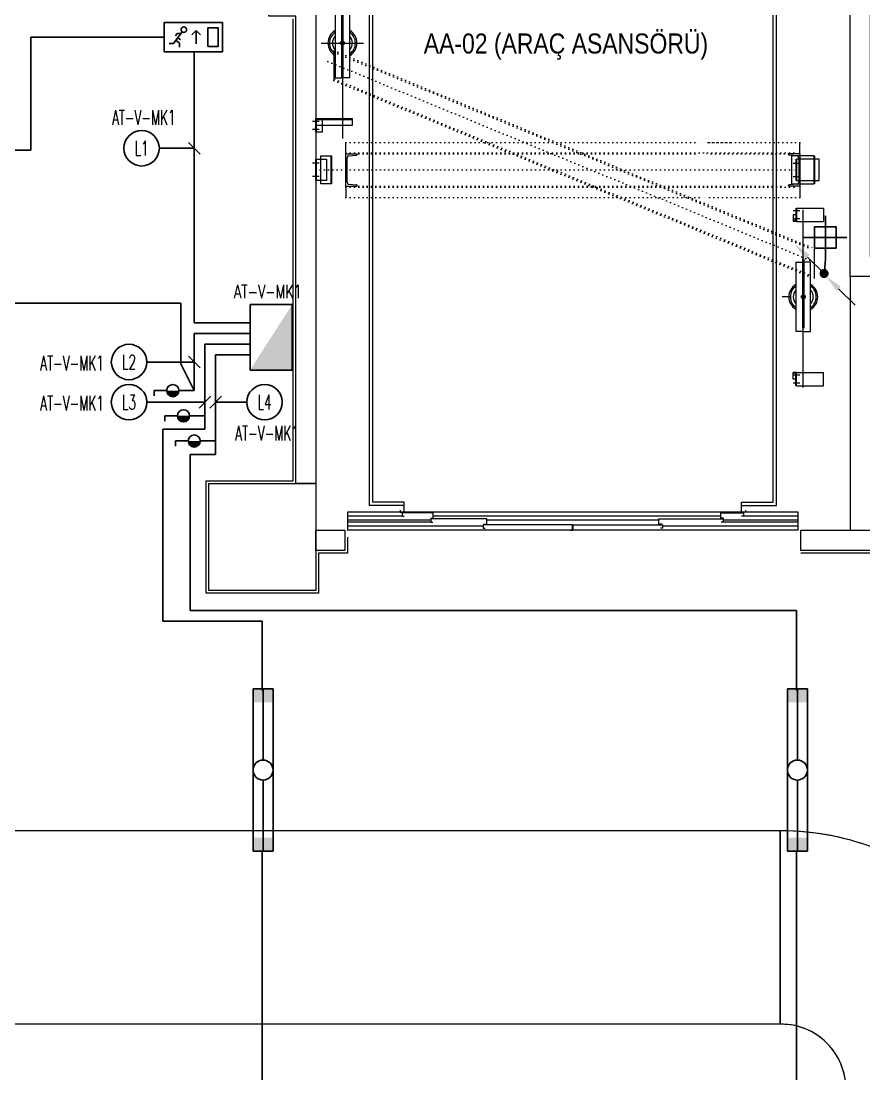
# Model space of a CAD drawing. Extents: x -2012 to 34975, y -1043 to 8321.
# Drawn here: x 10455 to 11086, y 2751 to 3539 of the extents above; entities that cross this region are included whole.
import ezdxf
from ezdxf.enums import TextEntityAlignment as Align

# ---------------------------------------------------------------- set-up
doc = ezdxf.new("R2010")
doc.units = 0
doc.header["$LTSCALE"] = 25
doc.header["$PDMODE"] = 1
doc.linetypes.add('DOT2', pattern=[0.125, 0, -0.125])
doc.layers.get('0').update_dxf_attribs({"color": 9, "lineweight": 9})
for name, color, linetype, lineweight in [('00', 9, 'Continuous', 9), ('01', 9, 'Continuous', 9), ('06D', 9, 'Continuous', 9), ('14', 9, 'Continuous', 9), ('20', 9, 'DOT2', 9), ('21', 9, 'Continuous', 9), ('E-1x58W ETANŞ FLUORESAN ARMATÜR (DİKEY MONTAJ)', 7, 'Continuous', 30), ('E-1x8 W ACİL ÇIKIŞ ARMATÜRÜ (TİP2)', 7, 'Continuous', 30), ('E-2x36 W SIVAÜSTÜ FLUORESAN ARMATÜR (ETANŞ)', 7, 'Continuous', 30), ('E-ANAHTAR (ETANŞ)', 7, 'Continuous', 30), ('E-AYDINLATMA VE PRİZ PANOSU', 7, 'Continuous', 30), ('E-KABLO', 7, 'Continuous', 30), ('E-LİNYE', 7, 'Continuous', 30), ('E-UPS PANOSU', 7, 'Continuous', 30), ('E-YUKARI ÇIKAN HAT', 7, 'Continuous', 30), ('E-YUKARIDAN GELEN HAT', 7, 'Continuous', 30)]:
    doc.layers.add(name, color=color, linetype=linetype, lineweight=lineweight)
doc.styles.add('E-YAZI', font='txttw.shx')
doc.styles.add('MuuM_TEXT-STANDART', font='ARIALN.TTF')

# ---------------------------------------------------------------- blocks, each defined once
blk = doc.blocks.new('p-kolon-80x80-vw')
at = {"layer": '01'}
blk.add_lwpolyline([(-40, -40), (-40, 40), (40, 40), (40, -40)], close=True, dxfattribs=at)
blk = doc.blocks.new('NPU240')
for p, q in [((0, -120), (0, 120)), ((0, 120), (85, 120)), ((9.5, -92.2), (9.5, 92.2)), ((21.4, 105.2), (79.1, 110.2)), ((85, 120), (85, 116.7)), ((0, -120), (85, -120)), ((21.4, -105.2), (79.1, -110.2)), ((85, -120), (85, -116.7))]:
    blk.add_line(p, q)
for centre, radius, start, end in [((22.5, 92.2), 13, 95, 180), ((78.5, 116.7), 6.5, 275, 0), ((22.5, -92.2), 13, 180, 265), ((78.5, -116.7), 6.5, 0, 85)]:
    blk.add_arc(centre, radius, start, end)
blk = doc.blocks.new('asansr-acilmayan')
for p in [(1926.2, 24884.45), (1926.2, 24884.45), (1926.2, 24884.45), (1926.2, 24866.45)]:
    blk.add_point(p)
at = {"layer": '06D'}
for p, q in [((1593.7, 25263.7), (1593.7, 25277.2)), ((1931.2, 25277.2), (1593.7, 25277.2)), ((1931.2, 25277.2), (1931.2, 25263.7)), ((1695.35, 25274.2), (1593.7, 25274.2)), ((1656.2, 25271.2), (1593.7, 25271.2)), ((1656.2, 25268.7), (1593.7, 25268.7)), ((1826.8, 25271.2), (1698.2, 25271.2)), ((1826.8, 25268.7), (1698.2, 25268.7)), ((1931.2, 25274.2), (1829.65, 25274.2)), ((1931.2, 25271.2), (1875, 25271.2)), ((1931.2, 25268.7), (1875, 25268.7)), ((1634.7, 25266.7), (1593.7, 25266.7)), ((1931.2, 25263.7), (1593.7, 25263.7)), ((1873.2, 25266.7), (1658, 25266.7)), ((1931.2, 25266.7), (1890.2, 25266.7)), ((1610, 25258.7), (1610, 24624.2)), ((1636.2, 25258.7), (1610, 25258.7)), ((1612.5, 25256.2), (1612.5, 24626.7)), ((1636.2, 25256.2), (1612.5, 25256.2)), ((1636.2, 25258.7), (1636.2, 25256.2)), ((1888.7, 25258.7), (1888.7, 25256.2)), ((1888.7, 25258.7), (1915, 25258.7)), ((1888.7, 25256.2), (1912.5, 25256.2)), ((1912.5, 24626.7), (1912.5, 25256.2)), ((1915, 24624.2), (1915, 25258.7)), ((1570, 25039.45), (1575, 25039.45)), ((1570, 25039.45), (1570, 25029.45)), ((1570.5, 25039.45), (1570.5, 25029.45)), ((1575, 25039.45), (1575, 25029.45)), ((1567.5, 25037.45), (1572.5, 25037.45)), ((1570, 25031.95), (1597.5, 25031.95)), ((1590, 25031.95), (1590, 24898.95)), ((1597.5, 25031.95), (1597.5, 25026.95)), ((1567.5, 25028.95), (1572.5, 25028.95)), ((1570, 25027.55), (1597.5, 25027.55)), ((1570, 25026.95), (1597.5, 25026.95)), ((1570, 25026.95), (1575, 25026.95)), ((1584.5, 24996.45), (1584.5, 24944.45)), ((1589.5, 24996.45), (1584.5, 24996.45)), ((1589.5, 24944.45), (1589.5, 24996.45)), ((1590.5, 24944.45), (1590.5, 24996.45)), ((1590.5, 24996.45), (1595.5, 24996.45)), ((1595.5, 24944.45), (1595.5, 24996.45)), ((1574.15, 24970.45), (1605.85, 24970.45)), ((1583.54, 24964.75), (1583.57, 24942.45)), ((1584.5, 24944.45), (1589.5, 24944.45)), ((1595.5, 24944.45), (1590.5, 24944.45)), ((1570, 24913.95), (1597.5, 24913.95)), ((1570, 24903.95), (1570, 24913.95)), ((1570, 24913.95), (1575, 24913.95)), ((1570, 24913.35), (1597.5, 24913.35)), ((1570.5, 24903.95), (1570.5, 24913.95)), ((1575, 24903.95), (1575, 24913.95)), ((1597.5, 24908.95), (1597.5, 24913.95)), ((1567.5, 24911.95), (1572.5, 24911.95)), ((1567.5, 24905.95), (1572.5, 24905.95)), ((1570, 24908.95), (1597.5, 24908.95)), ((1570, 24903.95), (1575, 24903.95)), ((1592.5, 24887.45), (1592.5, 24895.95)), ((1932.5, 24887.45), (1932.5, 24895.95)), ((1570, 24867.45), (1570, 24883.45)), ((1570, 24883.45), (1578, 24883.45)), ((1570.5, 24867.45), (1570.5, 24883.45)), ((1573.8, 24864.95), (1573.8, 24885.95)), ((1573.8, 24885.95), (1581.8, 24885.95)), ((1578, 24883.45), (1578, 24867.45)), ((1581.3, 24885.95), (1581.3, 24864.95)), ((1581.8, 24885.95), (1581.8, 24864.95)), ((1926.2, 24885.95), (1926.2, 24864.95)), ((1943.2, 24885.95), (1926.2, 24885.95)), ((1929.5, 24883.45), (1929.5, 24867.45)), ((1947, 24883.45), (1930, 24883.45)), ((1930, 24883.45), (1930, 24867.45)), ((1943.2, 24864.95), (1943.2, 24885.95)), ((1943.7, 24864.95), (1943.7, 24885.95)), ((1947, 24867.45), (1947, 24883.45)), ((1572.5, 24880.45), (1567.5, 24880.45)), ((1927.5, 24880.45), (1932.5, 24880.45)), ((1572.5, 24870.45), (1567.5, 24870.45)), ((1578, 24867.45), (1570, 24867.45)), ((1927.5, 24870.45), (1932.5, 24870.45)), ((1930, 24867.45), (1947, 24867.45)), ((1581.8, 24864.95), (1573.8, 24864.95)), ((1592.5, 24863.45), (1592.5, 24854.95)), ((1926.2, 24864.95), (1943.2, 24864.95)), ((1932.5, 24863.45), (1932.5, 24854.95)), ((1932.5, 24844.95), (1927.5, 24844.95)), ((1929.5, 24846.95), (1929.5, 24836.95)), ((1930, 24846.95), (1930, 24836.95)), ((1930, 24846.95), (1950, 24846.95)), ((1935, 24712.7), (1935, 24845.7)), ((1950, 24846.95), (1950, 24836.95)), ((1930, 24841.95), (1927.5, 24841.95)), ((1927.5, 24841.95), (1927.5, 24836.95)), ((1932.5, 24838.95), (1927.5, 24838.95)), ((1930, 24837.55), (1927.5, 24837.55)), ((1930, 24836.95), (1927.5, 24836.95)), ((1930, 24836.95), (1950, 24836.95)), ((1943.45, 24794.17), (1943.45, 24816.46)), ((1929.5, 24806.45), (1929.5, 24754.45)), ((1929.5, 24806.45), (1934.5, 24806.45)), ((1934.5, 24808.95), (1934.5, 24756.95)), ((1935.5, 24808.95), (1935.5, 24756.95)), ((1940.5, 24806.45), (1935.5, 24806.45)), ((1940.5, 24754.45), (1940.5, 24806.45)), ((1925.85, 24780.45), (1919.15, 24780.45)), ((1934.5, 24754.45), (1929.5, 24754.45)), ((1935.5, 24754.45), (1940.5, 24754.45)), ((1930, 24723.95), (1927.5, 24723.95)), ((1927.5, 24718.95), (1927.5, 24723.95)), ((1930, 24723.35), (1927.5, 24723.35)), ((1932.5, 24721.95), (1927.5, 24721.95)), ((1930, 24718.95), (1927.5, 24718.95)), ((1929.5, 24713.95), (1929.5, 24723.95)), ((1930, 24723.95), (1950, 24723.95)), ((1930, 24713.95), (1930, 24723.95)), ((1950, 24713.95), (1950, 24723.95)), ((1932.5, 24715.95), (1927.5, 24715.95)), ((1930, 24713.95), (1950, 24713.95)), ((1636.2, 24624.2), (1610, 24624.2)), ((1636.2, 24626.7), (1612.5, 24626.7)), ((1636.2, 24624.2), (1636.2, 24626.7)), ((1888.7, 24624.2), (1888.7, 24626.7)), ((1888.7, 24626.7), (1912.5, 24626.7)), ((1888.7, 24624.2), (1915, 24624.2)), ((1593.7, 24619.2), (1593.7, 24605.7)), ((1931.2, 24619.2), (1593.7, 24619.2)), ((1634.7, 24616.2), (1593.7, 24616.2)), ((1873.2, 24616.2), (1658, 24616.2)), ((1931.2, 24616.2), (1890.2, 24616.2)), ((1931.2, 24605.7), (1931.2, 24619.2)), ((1656.2, 24613.2), (1593.7, 24613.2)), ((1656.2, 24611.7), (1593.7, 24611.7)), ((1695.35, 24608.7), (1593.7, 24608.7)), ((1826.8, 24613.2), (1698.2, 24613.2)), ((1931.2, 24608.7), (1829.65, 24608.7)), ((1931.2, 24613.2), (1875, 24613.2)), ((1931.2, 24611.7), (1875, 24611.7)), ((1931.2, 24605.7), (1593.7, 24605.7))]:
    blk.add_line(p, q, dxfattribs=at)
for points in [[(1760.85, 25277.2), (1762.35, 25277.2), (1762.35, 25273.2), (1695.35, 25273.2), (1695.35, 25275.7), (1696.85, 25275.7)], [(1764.15, 25277.2), (1762.65, 25277.2), (1762.65, 25273.2), (1829.65, 25273.2), (1829.65, 25275.7), (1828.15, 25275.7)], [(1656, 25268.2), (1658, 25268.2), (1658, 25264.2), (1634.7, 25264.2), (1634.7, 25266.7), (1636.2, 25266.7)], [(1695.7, 25272.7), (1698.2, 25272.7), (1698.2, 25268.7), (1656.2, 25268.7), (1656.2, 25271.2), (1657.7, 25271.2)], [(1829.3, 25272.7), (1826.8, 25272.7), (1826.8, 25268.7), (1875, 25268.7), (1875, 25271.2), (1873.5, 25271.2)], [(1875.2, 25268.2), (1873.2, 25268.2), (1873.2, 25264.2), (1890.2, 25264.2), (1890.2, 25266.7), (1888.7, 25266.7)], [(1633.2, 25262.2), (1633.2, 25263.7), (1636.2, 25263.7), (1636.2, 25258.7)], [(1891.7, 25262.2), (1891.7, 25263.7), (1888.7, 25263.7), (1888.7, 25258.7)], [(1633.2, 24620.7), (1633.2, 24619.2), (1636.2, 24619.2), (1636.2, 24624.2)], [(1891.7, 24620.7), (1891.7, 24619.2), (1888.7, 24619.2), (1888.7, 24624.2)], [(1656, 24614.7), (1658, 24614.7), (1658, 24618.7), (1634.7, 24618.7), (1634.7, 24616.2), (1636.2, 24616.2)], [(1695.7, 24610.2), (1698.2, 24610.2), (1698.2, 24614.2), (1656.2, 24614.2), (1656.2, 24611.7), (1657.7, 24611.7)], [(1829.3, 24610.2), (1826.8, 24610.2), (1826.8, 24614.2), (1875, 24614.2), (1875, 24611.7), (1873.5, 24611.7)], [(1875.2, 24614.7), (1873.2, 24614.7), (1873.2, 24618.7), (1890.2, 24618.7), (1890.2, 24616.2), (1888.7, 24616.2)], [(1760.85, 24605.7), (1762.35, 24605.7), (1762.35, 24609.7), (1695.35, 24609.7), (1695.35, 24607.2), (1696.85, 24607.2)], [(1764.15, 24605.7), (1762.65, 24605.7), (1762.65, 24609.7), (1829.65, 24609.7), (1829.65, 24607.2), (1828.15, 24607.2)]]:
    blk.add_lwpolyline(points, dxfattribs=at)
for centre in [(1590, 24970.45), (1935, 24780.45)]:
    blk.add_circle(centre, 1.5, dxfattribs=at)
for centre, radius, start, end in [((1590, 24970.45), 10.85, 120.45839, 239.54161), ((1590, 24970.45), 9.7, 124.54201, 235.45799), ((1590, 24970.45), 10.85, 300.45839, 59.54161), ((1590, 24970.45), 9.7, 304.54201, 55.45799), ((1590, 24970.45), 7.5, 137.16657, 222.83343), ((1590, 24970.45), 7.5, 317.16657, 42.83343), ((1935, 24780.45), 10.85, 120.45839, 239.54161), ((1935, 24780.45), 9.7, 124.54201, 235.45799), ((1935, 24780.45), 10.85, 300.45839, 59.54161), ((1935, 24780.45), 9.7, 304.54201, 55.45799), ((1935, 24780.45), 7.5, 137.16657, 222.83343), ((1935, 24780.45), 7.5, 317.16657, 42.83343)]:
    blk.add_arc(centre, radius, start, end, dxfattribs=at)
for p in [(1573.8, 24884.45), (1943.2, 24884.45), (1573.8, 24866.45), (1573.8, 24866.45), (1573.8, 24866.45), (1581.8, 24866.45)]:
    blk.add_point(p, dxfattribs=at)
at = {"layer": '20'}
for p, q in [((1583.54, 24963.56), (1943.02, 24815.45)), ((1583.57, 24964.74), (1943.45, 24816.46)), ((1579.13, 24956.66), (1943.45, 24806.57)), ((1583.57, 24942.45), (1943.45, 24794.17)), ((1584, 24943.47), (1943.45, 24795.37)), ((1592.5, 24895.95), (1860, 24895.95)), ((1880, 24895.95), (1860, 24895.95)), ((1932.5, 24895.95), (1860, 24895.95)), ((1592.5, 24888.35), (1932.5, 24888.35)), ((1592.5, 24887.45), (1860, 24887.45)), ((1924, 24887.45), (1860, 24887.45)), ((1570, 24875.45), (1930, 24875.45)), ((1592.5, 24863.45), (1924, 24863.45)), ((1592.5, 24862.55), (1932.5, 24862.55)), ((1592.5, 24854.95), (1862.5, 24854.95)), ((1932.5, 24854.95), (1860, 24854.95))]:
    blk.add_line(p, q, dxfattribs=at)
at = {"layer": '06D', "xscale": 0.0999999999985448, "yscale": 0.0999999999985448, "zscale": 0.0999999999985448}
blk.add_blockref('NPU240', (1592.5, 24875.45), dxfattribs=at)
at = {"layer": '06D', "xscale": 0.0999999999985448, "yscale": 0.0999999999985448, "zscale": 0.0999999999985448, "rotation": 180}
blk.add_blockref('NPU240', (1932.5, 24875.45), dxfattribs=at)
blk = doc.blocks.new('p-1.mekanik_cihaz')
at = {"ltscale": 10}
blk.add_lwpolyline([(3627.77, -1064.74), (2365.9, -1064.74), (2365.9, -919.74), (3627.77, -919.74)], close=True, dxfattribs=at)
at = {"color": 6}
blk.add_lwpolyline([(3676.77, -1113.74, 0.426168), (3627.77, -1064.74), (2365.9, -1064.74), (2365.9, -919.74), (3627.77, -919.74, -0.415723), (3821.77, -1112.74)], format="xyb", dxfattribs=at)
at = {"ltscale": 10}
blk.add_lwpolyline([(3676.77, -1113.74), (3676.77, -1112.74, 0.414214), (3628.77, -1064.74), (3627.77, -1064.74), (3627.77, -919.74), (3628.77, -919.74, -0.414214), (3821.77, -1112.74), (3821.77, -1113.74)], format="xyb", close=True, dxfattribs=at)
blk = doc.blocks.new('100_1x8 W ACİL ÇIKIŞ ARMATÜRÜ (TİP2)')
at = {"layer": 'E-1x8 W ACİL ÇIKIŞ ARMATÜRÜ (TİP2)', "color": 4}
for p, q in [((-3.4, 0), (-3.4, 3.4)), ((-3.4, 3.4), (3.4, 3.4)), ((3.4, 3.4), (3.4, 0)), ((3.4, 0), (-3.4, 0))]:
    blk.add_line(p, q, dxfattribs=at)
at = {"layer": 'E-1x8 W ACİL ÇIKIŞ ARMATÜRÜ (TİP2)', "color": 1}
for p, q in [((-0.16, 1.99), (0.34, 2.47)), ((0.34, 2.48), (0.34, 0.93)), ((0.34, 2.48), (0.84, 1.99)), ((-1.31, 2.32), (-2.33, 0.94)), ((-1.88, 2.13), (-2.07, 1.87)), ((-1.61, 1.01), (-2.04, 1.33)), ((-1.45, 2.13), (-1.88, 2.13)), ((-1.48, 1.38), (-1.82, 1.63)), ((-2.82, 0.94), (-2.33, 0.94)), ((-1.61, 1.01), (-1.61, 0.52))]:
    blk.add_line(p, q, dxfattribs=at)
blk.add_lwpolyline([(1.71, 2.78), (2.92, 2.78), (2.92, 0.62), (1.71, 0.62)], close=True, dxfattribs=at)
blk.add_circle((-1.11, 2.57), 0.32, dxfattribs=at)
blk = doc.blocks.new('100_ANAHTAR (ETANŞ)')
at = {"layer": 'E-ANAHTAR (ETANŞ)', "color": 4}
for p, q in [((0, 5.35), (-0.71, 5.35)), ((0, 3.67), (0, 5.35)), ((0, 2.05), (0, 0))]:
    blk.add_line(p, q, dxfattribs=at)
at = {"layer": 'E-ANAHTAR (ETANŞ)', "color": 4, "const_width": 0.81}
blk.add_lwpolyline([(0, 3.27, 0.414214), (-0.41, 2.86, 0.414214), (0, 2.46, 0.414214)], format="xyb", dxfattribs=at)
at = {"layer": 'E-ANAHTAR (ETANŞ)', "color": 4}
blk.add_circle((0, 2.86), 0.81, dxfattribs=at)
blk = doc.blocks.new('100_AYDINLATMA VE PRİZ PANOSU')
at = {"layer": 'E-AYDINLATMA VE PRİZ PANOSU', "color": 4}
for p, q in [((-3.072, 3.948), (3.072, 3.948)), ((-3.072, 0), (-3.072, 3.948)), ((3.072, 3.948), (3.072, 0)), ((3.072, 0), (-3.072, 0))]:
    blk.add_line(p, q, dxfattribs=at)
blk.add_solid([(3.072, 0), (-3.072, 0), (-3.072, 3.948)], dxfattribs=at)
blk = doc.blocks.new('1 50 2x36 W SIVAÜSTÜ FLUORESAN ARMATÜR (ETANŞ)')
at = {"layer": 'E-2x36 W SIVAÜSTÜ FLUORESAN ARMATÜR (ETANŞ)', "color": 4}
for p, q in [((-60.75, 7.5), (60.75, 7.5)), ((-60.75, 7.5), (-60.75, -7.5)), ((-7.5, 0), (-60.75, 0)), ((7.5, 0), (60.75, 0)), ((60.75, 7.5), (60.75, -7.5)), ((-60.75, -7.5), (60.75, -7.5))]:
    blk.add_line(p, q, dxfattribs=at)
blk.add_circle((0, 0), 7.5, dxfattribs=at)
for points in [[(-50.75, 7.5), (-50.75, -7.5), (-60.75, 7.5), (-60.75, -7.5)], [(50.75, 7.5), (50.75, -7.5), (60.75, 7.5), (60.75, -7.5)]]:
    blk.add_solid(points, dxfattribs=at)
blk = doc.blocks.new('100_YUKARIDAN GELEN HAT')
at = {"layer": 'E-YUKARIDAN GELEN HAT', "color": 3, "linetype": 'Continuous'}
blk.add_line((2.28, 2.17), (4.75, 4.65), dxfattribs=at)
at = {"layer": 'E-YUKARIDAN GELEN HAT', "color": 4, "linetype": 'Continuous', "const_width": 0.675}
blk.add_lwpolyline([(-0.34, 0, 1), (0.34, 0, 1)], format="xyb", close=True, dxfattribs=at)
at = {"layer": 'E-YUKARIDAN GELEN HAT', "color": 3, "linetype": 'Continuous'}
blk.add_solid([(2.59, 1.86), (1.96, 2.49), (0.37, 0.27)], dxfattribs=at)
blk = doc.blocks.new('100_1x58W ETANŞ FLUORESAN ARMATÜR (DİKEY MONTAJ)')
at = {"layer": 'E-1x58W ETANŞ FLUORESAN ARMATÜR (DİKEY MONTAJ)', "color": 4}
for points in [[(0, 2), (0, 2), (0, -2)], [(-1, -1), (1, -1), (1, 1), (-1, 1), (-1, -1)], [(-2, 0), (2, 0)]]:
    blk.add_lwpolyline(points, dxfattribs=at)
blk = doc.blocks.new('100_YUKARI ÇIKAN HAT')
at = {"layer": 'E-YUKARI ÇIKAN HAT', "color": 3, "linetype": 'Continuous'}
blk.add_line((2.47, 2.47), (0, 0), dxfattribs=at)
at = {"layer": 'E-YUKARI ÇIKAN HAT', "color": 4, "linetype": 'Continuous', "const_width": 0.675}
blk.add_lwpolyline([(-0.34, 0, 1), (0.34, 0, 1)], format="xyb", close=True, dxfattribs=at)
at = {"layer": 'E-YUKARI ÇIKAN HAT', "color": 3, "linetype": 'Continuous'}
blk.add_solid([(2.15, 2.79), (2.79, 2.15), (4.38, 4.38)], dxfattribs=at)

msp = doc.modelspace()

# ---------------------------------------------------------------- linework, layer by layer
at = {"layer": '00'}
for points in [[(11395.84, 3142.5), (11039.04, 3142.5), (11039.04, 3157.5), (11105.84, 3157.5), (11105.84, 3347.5), (11075.84, 3347.5), (11075.84, 3872.5), (10675.84, 3872.5), (10675.84, 3892.5), (11395.84, 3892.5), (11395.84, 3872.5), (11090.84, 3872.5), (11090.84, 3362.5), (11460.84, 3362.5), (11460.84, 3812.5), (11475.84, 3812.5), (11475.84, 3192.5), (11460.84, 3192.5), (11460.84, 3347.5), (11335.84, 3347.5), (11335.84, 3157.5), (11395.84, 3157.5), (11395.84, 3142.5)], [(10660.84, 3542.5), (10640.84, 3542.5), (10640.84, 3557.5), (10660.84, 3557.5), (10660.84, 3812.5), (10670.84, 3812.5), (10675.84, 3812.5), (10675.84, 3192.5), (10660.84, 3192.5), (10660.84, 3542.5)], [(10697.54, 3142.5), (10675.84, 3142.5), (10675.84, 3157.5), (10697.54, 3157.5), (10697.54, 3142.5)]]:
    msp.add_lwpolyline(points, dxfattribs=at)
at = {"layer": '06D'}
msp.add_lwpolyline([(11075.84, 3347.5), (11075.84, 3157.5)], dxfattribs=at)
at = {"layer": '14'}
for points in [[(10699.54, 3152.5), (10699.54, 3140.5), (10677.84, 3140.5), (10677.84, 3140.5), (10677.84, 3110.5), (10593.84, 3110.5), (10593.84, 3194.5), (10658.84, 3194.5), (10658.84, 3540.5)], [(11458.84, 2494.5), (11458.84, 3110.5), (11393.84, 3110.5), (11393.84, 3140.5), (11039.04, 3140.5), (11039.04, 3140.5)]]:
    msp.add_lwpolyline(points, dxfattribs=at)
at = {"layer": 'E-KABLO', "color": 4}
for p, q in [((10462.67, 3526.67), (10462.67, 3442.1)), ((10562.45, 3526.67), (10462.67, 3526.67)), ((10584.93, 3515.79), (10584.93, 3312.9)), ((10161.57, 3442.1), (10462.67, 3442.1)), ((10627.25, 3312.9), (10584.93, 3312.9))]:
    msp.add_line(p, q, dxfattribs=at)
at = {"layer": 'E-KABLO', "color": 6}
for p, q in [((11056.42, 3348.06), (11057.34, 3360.75)), ((10243.34, 3327.5), (10574.93, 3327.5)), ((10574.93, 3282.09), (10574.93, 3327.5)), ((10627.25, 3304.9), (10584.93, 3304.9)), ((10584.93, 3304.9), (10584.93, 3262.09)), ((10627.25, 3296.9), (10592.93, 3296.9)), ((10592.93, 3296.9), (10592.93, 3243.24)), ((10627.25, 3288.9), (10600.93, 3288.9)), ((10600.93, 3288.9), (10600.93, 3224.38)), ((10574.93, 3282.09), (10584.93, 3262.09)), ((10592.93, 3243.24), (10592.93, 3233.24)), ((10592.93, 3233.24), (10561.31, 3233.24)), ((10561.31, 3233.24), (10561.31, 3089.5)), ((10600.93, 3224.38), (10600.93, 3214.38)), ((10600.93, 3214.38), (10581.93, 3214.38)), ((10581.93, 3214.38), (10581.93, 3097.5)), ((10581.93, 3097.5), (11035.84, 3097.5)), ((11035.84, 3037.5), (11035.84, 3097.5)), ((10561.31, 3089.5), (10635.84, 3089.5)), ((10635.84, 3037.5), (10635.84, 3089.5)), ((10635.84, 2916.75), (10635.84, 2688.25)), ((11035.84, 2688.25), (11035.84, 2916.75))]:
    msp.add_line(p, q, dxfattribs=at)
at = {"layer": 'E-LİNYE', "color": 7, "linetype": 'Continuous'}
for p, q in [((10580.51, 3447.89), (10589.35, 3439.05)), ((10558.77, 3443.47), (10584.93, 3443.47)), ((10580.51, 3287.91), (10589.35, 3279.08)), ((10549.34, 3283.5), (10584.93, 3283.5)), ((10597.35, 3257.83), (10588.51, 3248.99)), ((10605.35, 3257.83), (10596.51, 3248.99)), ((10549.34, 3253.41), (10592.93, 3253.41)), ((10624.31, 3253.41), (10600.93, 3253.41))]:
    msp.add_line(p, q, dxfattribs=at)
for centre in [(10545.51, 3443.47), (10536.08, 3283.5), (10536.08, 3253.41), (10637.57, 3253.41)]:
    msp.add_circle(centre, 13.26, dxfattribs=at)

# ---------------------------------------------------------------- block references
for name, p in [('asansr-acilmayan', (9105.84, -21448.2)), ('p-kolon-80x80-vw', (10635.84, 3152.5))]:
    msp.add_blockref(name, p)
at = {"layer": '06D'}
msp.add_blockref('p-1.mekanik_cihaz', (7395.84, 3852.5), dxfattribs=at)
at = {"layer": 'E-1x58W ETANŞ FLUORESAN ARMATÜR (DİKEY MONTAJ)', "xscale": 8, "yscale": 8, "zscale": 8}
msp.add_blockref('100_1x58W ETANŞ FLUORESAN ARMATÜR (DİKEY MONTAJ)', (11057.34, 3376.75), dxfattribs=at)
at = {"layer": 'E-1x8 W ACİL ÇIKIŞ ARMATÜRÜ (TİP2)', "xscale": 6.4, "yscale": 6.4, "zscale": 6.4}
msp.add_blockref('100_1x8 W ACİL ÇIKIŞ ARMATÜRÜ (TİP2)', (10584.21, 3515.79), dxfattribs=at)
at = {"layer": 'E-2x36 W SIVAÜSTÜ FLUORESAN ARMATÜR (ETANŞ)', "color": 6, "rotation": 270}
for p in [(10636.4, 2978.07), (11036.4, 2978.07)]:
    msp.add_blockref('1 50 2x36 W SIVAÜSTÜ FLUORESAN ARMATÜR (ETANŞ)', p, dxfattribs=at)
at = {"layer": 'E-ANAHTAR (ETANŞ)', "xscale": 5.599999999999998, "yscale": 5.599999999999998, "zscale": 5.599999999999998, "rotation": 90}
for p in [(10584.93, 3262.09), (10592.93, 3243.24), (10600.93, 3224.38)]:
    msp.add_blockref('100_ANAHTAR (ETANŞ)', p, dxfattribs=at)
at = {"layer": 'E-AYDINLATMA VE PRİZ PANOSU', "xscale": 8, "yscale": 8, "zscale": 8, "rotation": 90.00000000000004}
msp.add_blockref('100_AYDINLATMA VE PRİZ PANOSU', (10658.24, 3301.99), dxfattribs=at)
at = {"layer": 'E-YUKARI ÇIKAN HAT', "xscale": -5, "yscale": 5, "zscale": 5}
msp.add_blockref('100_YUKARI ÇIKAN HAT', (11056.42, 3349.75), dxfattribs=at)
at = {"layer": 'E-YUKARIDAN GELEN HAT', "xscale": 5, "yscale": 5, "zscale": 5, "rotation": 270}
msp.add_blockref('100_YUKARIDAN GELEN HAT', (11056.42, 3349.75), dxfattribs=at)

# ---------------------------------------------------------------- texts
at = {"layer": '21', "insert": (10863.15, 3519.61), "char_height": 15, "attachment_point": 5, "style": 'MuuM_TEXT-STANDART'}
msp.add_mtext_dynamic_manual_height_columns('AA-02 (ARAÇ ASANSÖRÜ)', width=388.5584, gutter_width=156.51, heights=[0], dxfattribs=at)
at = {"layer": 'E-LİNYE', "color": 3, "linetype": 'Continuous', "style": 'E-YAZI', "width": 0.6}
for s, p in [('AT-V-MK1', (10547.08, 3466.56)), ('L1', (10545.51, 3443.47)), ('AT-V-MK1', (10493.41, 3282.69)), ('L2', (10536.08, 3283.5)), ('AT-V-MK1', (10493.41, 3252.61)), ('L3', (10536.08, 3253.41)), ('L4', (10637.57, 3253.41)), ('AT-V-MK1', (10639.36, 3230.15))]:
    msp.add_text(s, height=10.938, dxfattribs=at).set_placement(p, align=Align.MIDDLE_CENTER)
at = {"layer": 'E-UPS PANOSU', "color": 4, "style": 'E-YAZI', "width": 0.7}
msp.add_text('AT-V-MK1', height=10, dxfattribs=at).set_placement((10614.6, 3331.28))

doc.saveas('drawing.dxf')
